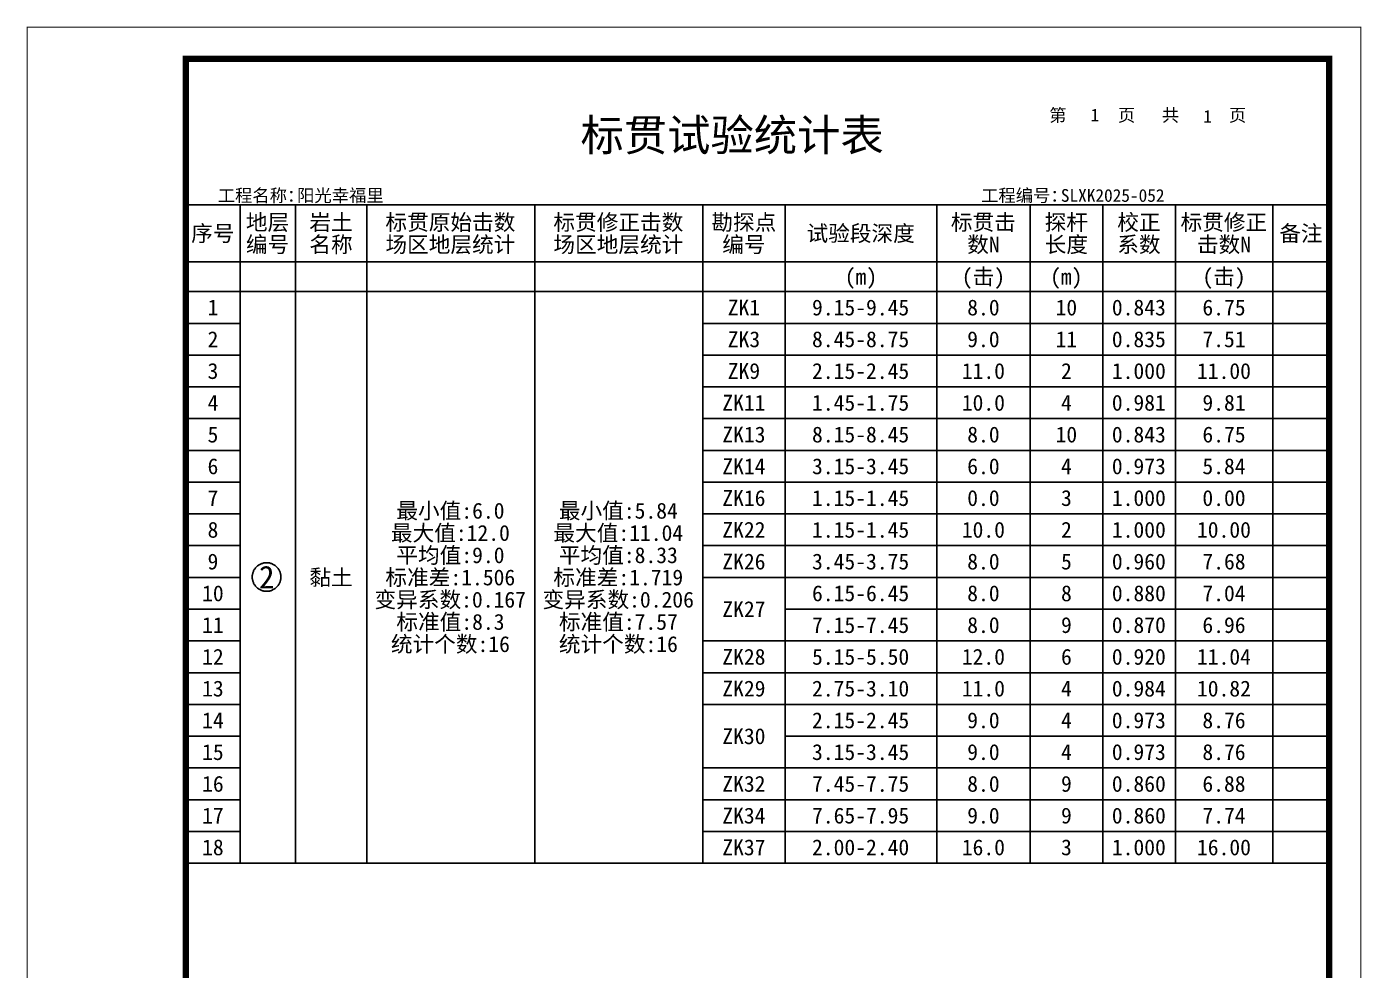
# Model space of a CAD drawing. Header units: millimetres. Extents: x 735 to 945, y 1064 to 1361.
# Drawn here: x 734.5 to 944.7, y 1212.6 to 1361.2 of the extents above; entities that cross this region are included whole.
import ezdxf
from ezdxf.enums import TextEntityAlignment as Align

# ---------------------------------------------------------------- set-up
doc = ezdxf.new("R2010")
doc.units = ezdxf.units.MM
doc.layers.add('ZZT_TC', color=7, linetype='Continuous')
doc.layers.add('不打印', color=7, linetype='Continuous', plot=False)
doc.styles.add('成果图图块', font='simfang.ttf', dxfattribs={"height": 2.5})
doc.styles.add('成果图模板', font='simfang.ttf')
doc.styles.add('成果表转DWG表体', font='simfang.ttf', dxfattribs={"height": 2.5})

# ---------------------------------------------------------------- blocks, each defined once
blk = doc.blocks.new('DCBH-2--')
at = {"layer": 'ZZT_TC', "color": 7}
blk.add_polyline3d([(-0.19, 2.31, 0), (-0.3, 2.31, 0), (-0.41, 2.3, 0), (-0.52, 2.29, 0), (-0.63, 2.27, 0), (-0.73, 2.24, 0), (-0.84, 2.21, 0), (-0.95, 2.18, 0), (-1.05, 2.14, 0), (-1.15, 2.09, 0), (-1.25, 2.04, 0), (-1.35, 1.99, 0), (-1.44, 1.93, 0), (-1.53, 1.87, 0), (-1.62, 1.8, 0), (-1.7, 1.73, 0), (-1.78, 1.65, 0), (-1.86, 1.57, 0), (-1.93, 1.49, 0), (-2, 1.4, 0), (-2.06, 1.31, 0), (-2.12, 1.22, 0), (-2.17, 1.12, 0), (-2.22, 1.02, 0), (-2.27, 0.92, 0), (-2.31, 0.82, 0), (-2.34, 0.71, 0), (-2.37, 0.61, 0), (-2.4, 0.5, 0), (-2.41, 0.39, 0), (-2.43, 0.28, 0), (-2.44, 0.17, 0), (-2.44, 0.06, 0), (-2.44, -0.05, 0), (-2.43, -0.16, 0), (-2.41, -0.27, 0), (-2.4, -0.38, 0), (-2.37, -0.49, 0), (-2.34, -0.6, 0), (-2.31, -0.7, 0), (-2.27, -0.8, 0), (-2.22, -0.9, 0), (-2.17, -1, 0), (-2.12, -1.1, 0), (-2.06, -1.19, 0), (-2, -1.28, 0), (-1.93, -1.37, 0), (-1.86, -1.45, 0), (-1.78, -1.53, 0), (-1.7, -1.61, 0), (-1.62, -1.68, 0), (-1.53, -1.75, 0), (-1.44, -1.81, 0), (-1.35, -1.87, 0), (-1.25, -1.93, 0), (-1.15, -1.98, 0), (-1.05, -2.02, 0), (-0.95, -2.06, 0), (-0.84, -2.1, 0), (-0.73, -2.13, 0), (-0.63, -2.15, 0), (-0.52, -2.17, 0), (-0.41, -2.18, 0), (-0.3, -2.19, 0), (-0.19, -2.19, 0), (-0.08, -2.19, 0), (0.03, -2.18, 0), (0.14, -2.17, 0), (0.25, -2.15, 0), (0.36, -2.13, 0), (0.47, -2.1, 0), (0.57, -2.06, 0), (0.67, -2.02, 0), (0.77, -1.98, 0), (0.87, -1.93, 0), (0.97, -1.87, 0), (1.06, -1.81, 0), (1.15, -1.75, 0), (1.24, -1.68, 0), (1.32, -1.61, 0), (1.4, -1.53, 0), (1.48, -1.45, 0), (1.55, -1.37, 0), (1.62, -1.28, 0), (1.68, -1.19, 0), (1.74, -1.1, 0), (1.8, -1, 0), (1.85, -0.9, 0), (1.89, -0.8, 0), (1.93, -0.7, 0), (1.97, -0.6, 0), (2, -0.49, 0), (2.02, -0.38, 0), (2.04, -0.27, 0), (2.05, -0.16, 0), (2.06, -0.05, 0), (2.06, 0.06, 0), (2.06, 0.17, 0), (2.05, 0.28, 0), (2.04, 0.39, 0), (2.02, 0.5, 0), (2, 0.61, 0), (1.97, 0.71, 0), (1.93, 0.82, 0), (1.89, 0.92, 0), (1.85, 1.02, 0), (1.8, 1.12, 0), (1.74, 1.22, 0), (1.68, 1.31, 0), (1.62, 1.4, 0), (1.55, 1.49, 0), (1.48, 1.57, 0), (1.4, 1.65, 0), (1.32, 1.73, 0), (1.24, 1.8, 0), (1.15, 1.87, 0), (1.06, 1.93, 0), (0.97, 1.99, 0), (0.87, 2.04, 0), (0.77, 2.09, 0), (0.67, 2.14, 0), (0.57, 2.18, 0), (0.47, 2.21, 0), (0.36, 2.24, 0), (0.25, 2.27, 0), (0.14, 2.29, 0), (0.03, 2.3, 0), (-0.08, 2.31, 0), (-0.19, 2.31, 0)], dxfattribs=at)
at = {"style": '成果图图块'}
blk.add_text('2', height=3.57, dxfattribs=at).set_placement((-0.16, -1.74), align=Align.CENTER)
blk = doc.blocks.new('标贯试验统计表图框模板（昇龙3）.dwg', base_point=(25, 269))
at = {"const_width": 1}
blk.add_lwpolyline([(25, 5), (205, 5), (205, 292), (25, 292), (25, 5), (205, 5)], dxfattribs=at)
at = {"layer": '不打印', "const_width": 0.15}
blk.add_lwpolyline([(0, 0), (210, 0), (210, 297), (0, 297), (0, 0)], dxfattribs=at)
at = {"style": '成果图模板'}
for s, p in [('第', (160.92, 282.14)), ('页', (171.75, 282.14)), ('共', (178.67, 282.14)), ('页', (189.23, 282.14)), ('工程名称：', (30, 269.5)), ('阳光幸福里', (42.5, 269.5)), ('工程编号：', (150.2, 269.5)), ('SLXK2025-052', (162.76, 269.5))]:
    blk.add_text(s, height=2, dxfattribs=at).set_placement(p)
for s, height, p in [('1', 2, (168.14, 282.17)), ('1', 2, (185.88, 281.96)), ('标贯试验统计表', 5, (111, 277.5))]:
    blk.add_text(s, height=height, dxfattribs=at).set_placement(p, align=Align.CENTER)

msp = doc.modelspace()

# ---------------------------------------------------------------- linework, layer by layer
at = {"color": 0}
for p, q in [((768.11, 1319.5), (776.81, 1319.5)), ((768.11, 1229.5), (768.11, 1319.5)), ((776.81, 1229.5), (776.81, 1319.5)), ((768.11, 1229.5), (776.81, 1229.5))]:
    msp.add_line(p, q, dxfattribs=at)
for points in [[(759.58, 1333.14), (768.11, 1333.14)], [(759.58, 1324.2), (759.58, 1333.14)], [(768.11, 1324.2), (768.11, 1333.14)], [(768.11, 1333.14), (776.81, 1333.14)], [(768.11, 1324.2), (768.11, 1333.14)], [(776.81, 1324.2), (776.81, 1333.14)], [(776.81, 1333.14), (788.08, 1333.14)], [(776.81, 1324.2), (776.81, 1333.14)], [(788.08, 1324.2), (788.08, 1333.14)], [(788.08, 1333.14), (814.53, 1333.14)], [(788.08, 1324.2), (788.08, 1333.14)], [(814.53, 1324.2), (814.53, 1333.14)], [(814.53, 1333.14), (840.98, 1333.14)], [(814.53, 1324.2), (814.53, 1333.14)], [(840.98, 1324.2), (840.98, 1333.14)], [(840.98, 1333.14), (853.95, 1333.14)], [(840.98, 1324.2), (840.98, 1333.14)], [(853.95, 1324.2), (853.95, 1333.14)], [(853.95, 1333.14), (877.84, 1333.14)], [(853.95, 1324.2), (853.95, 1333.14)], [(877.84, 1324.2), (877.84, 1333.14)], [(877.84, 1333.14), (892.52, 1333.14)], [(877.84, 1324.2), (877.84, 1333.14)], [(892.52, 1324.2), (892.52, 1333.14)], [(892.52, 1333.14), (903.95, 1333.14)], [(892.52, 1324.2), (892.52, 1333.14)], [(903.95, 1324.2), (903.95, 1333.14)], [(903.95, 1333.14), (915.38, 1333.14)], [(903.95, 1324.2), (903.95, 1333.14)], [(915.38, 1324.2), (915.38, 1333.14)], [(915.38, 1333.14), (930.74, 1333.14)], [(915.38, 1324.2), (915.38, 1333.14)], [(930.74, 1324.2), (930.74, 1333.14)], [(930.74, 1333.14), (939.62, 1333.14)], [(930.74, 1324.2), (930.74, 1333.14)], [(939.62, 1324.2), (939.62, 1333.14)], [(759.58, 1324.2), (768.11, 1324.2)], [(759.58, 1324.2), (768.11, 1324.2)], [(759.58, 1319.5), (759.58, 1324.2)], [(768.11, 1324.2), (776.81, 1324.2)], [(768.11, 1319.5), (768.11, 1324.2)], [(768.11, 1324.2), (776.81, 1324.2)], [(768.11, 1319.5), (768.11, 1324.2)], [(776.81, 1324.2), (788.08, 1324.2)], [(776.81, 1319.5), (776.81, 1324.2)], [(776.81, 1324.2), (788.08, 1324.2)], [(776.81, 1319.5), (776.81, 1324.2)], [(788.08, 1324.2), (814.53, 1324.2)], [(788.08, 1319.5), (788.08, 1324.2)], [(788.08, 1324.2), (814.53, 1324.2)], [(788.08, 1319.5), (788.08, 1324.2)], [(814.53, 1324.2), (840.98, 1324.2)], [(814.53, 1319.5), (814.53, 1324.2)], [(814.53, 1324.2), (840.98, 1324.2)], [(814.53, 1319.5), (814.53, 1324.2)], [(840.98, 1324.2), (853.95, 1324.2)], [(840.98, 1319.5), (840.98, 1324.2)], [(840.98, 1324.2), (853.95, 1324.2)], [(840.98, 1319.5), (840.98, 1324.2)], [(853.95, 1324.2), (877.84, 1324.2)], [(853.95, 1319.5), (853.95, 1324.2)], [(853.95, 1324.2), (877.84, 1324.2)], [(853.95, 1319.5), (853.95, 1324.2)], [(877.84, 1324.2), (892.52, 1324.2)], [(877.84, 1319.5), (877.84, 1324.2)], [(877.84, 1324.2), (892.52, 1324.2)], [(877.84, 1319.5), (877.84, 1324.2)], [(892.52, 1324.2), (903.95, 1324.2)], [(892.52, 1319.5), (892.52, 1324.2)], [(892.52, 1324.2), (903.95, 1324.2)], [(892.52, 1319.5), (892.52, 1324.2)], [(903.95, 1324.2), (915.38, 1324.2)], [(903.95, 1319.5), (903.95, 1324.2)], [(903.95, 1324.2), (915.38, 1324.2)], [(903.95, 1319.5), (903.95, 1324.2)], [(915.38, 1324.2), (930.74, 1324.2)], [(915.38, 1319.5), (915.38, 1324.2)], [(915.38, 1324.2), (930.74, 1324.2)], [(915.38, 1319.5), (915.38, 1324.2)], [(930.74, 1324.2), (939.62, 1324.2)], [(930.74, 1319.5), (930.74, 1324.2)], [(930.74, 1324.2), (939.62, 1324.2)], [(930.74, 1319.5), (930.74, 1324.2)], [(939.62, 1319.5), (939.62, 1324.2)], [(759.58, 1319.5), (768.11, 1319.5)], [(759.58, 1319.5), (768.11, 1319.5)], [(759.58, 1314.5), (759.58, 1319.5)], [(768.11, 1319.5), (776.81, 1319.5)], [(768.11, 1314.5), (768.11, 1319.5)], [(776.81, 1319.5), (788.08, 1319.5)], [(776.81, 1319.5), (788.08, 1319.5)], [(776.81, 1229.5), (776.81, 1319.5)], [(788.08, 1319.5), (814.53, 1319.5)], [(788.08, 1229.5), (788.08, 1319.5)], [(788.08, 1319.5), (814.53, 1319.5)], [(788.08, 1229.5), (788.08, 1319.5)], [(814.53, 1319.5), (840.98, 1319.5)], [(814.53, 1229.5), (814.53, 1319.5)], [(814.53, 1319.5), (840.98, 1319.5)], [(814.53, 1229.5), (814.53, 1319.5)], [(840.98, 1319.5), (853.95, 1319.5)], [(840.98, 1229.5), (840.98, 1319.5)], [(840.98, 1319.5), (853.95, 1319.5)], [(840.98, 1314.5), (840.98, 1319.5)], [(853.95, 1319.5), (877.84, 1319.5)], [(853.95, 1314.5), (853.95, 1319.5)], [(853.95, 1319.5), (877.84, 1319.5)], [(853.95, 1314.5), (853.95, 1319.5)], [(877.84, 1319.5), (892.52, 1319.5)], [(877.84, 1314.5), (877.84, 1319.5)], [(877.84, 1319.5), (892.52, 1319.5)], [(877.84, 1314.5), (877.84, 1319.5)], [(892.52, 1319.5), (903.95, 1319.5)], [(892.52, 1314.5), (892.52, 1319.5)], [(892.52, 1319.5), (903.95, 1319.5)], [(892.52, 1314.5), (892.52, 1319.5)], [(903.95, 1319.5), (915.38, 1319.5)], [(903.95, 1314.5), (903.95, 1319.5)], [(903.95, 1319.5), (915.38, 1319.5)], [(903.95, 1314.5), (903.95, 1319.5)], [(915.38, 1319.5), (930.74, 1319.5)], [(915.38, 1314.5), (915.38, 1319.5)], [(915.38, 1319.5), (930.74, 1319.5)], [(915.38, 1314.5), (915.38, 1319.5)], [(930.74, 1319.5), (939.62, 1319.5)], [(930.74, 1314.5), (930.74, 1319.5)], [(930.74, 1319.5), (939.62, 1319.5)], [(930.74, 1314.5), (930.74, 1319.5)], [(939.62, 1314.5), (939.62, 1319.5)], [(759.58, 1314.5), (768.11, 1314.5)], [(759.58, 1314.5), (768.11, 1314.5)], [(759.58, 1309.5), (759.58, 1314.5)], [(768.11, 1309.5), (768.11, 1314.5)], [(840.98, 1314.5), (853.95, 1314.5)], [(840.98, 1314.5), (853.95, 1314.5)], [(840.98, 1309.5), (840.98, 1314.5)], [(853.95, 1314.5), (877.84, 1314.5)], [(853.95, 1309.5), (853.95, 1314.5)], [(853.95, 1314.5), (877.84, 1314.5)], [(853.95, 1309.5), (853.95, 1314.5)], [(877.84, 1314.5), (892.52, 1314.5)], [(877.84, 1309.5), (877.84, 1314.5)], [(877.84, 1314.5), (892.52, 1314.5)], [(877.84, 1309.5), (877.84, 1314.5)], [(892.52, 1314.5), (903.95, 1314.5)], [(892.52, 1309.5), (892.52, 1314.5)], [(892.52, 1314.5), (903.95, 1314.5)], [(892.52, 1309.5), (892.52, 1314.5)], [(903.95, 1314.5), (915.38, 1314.5)], [(903.95, 1309.5), (903.95, 1314.5)], [(903.95, 1314.5), (915.38, 1314.5)], [(903.95, 1309.5), (903.95, 1314.5)], [(915.38, 1314.5), (930.74, 1314.5)], [(915.38, 1309.5), (915.38, 1314.5)], [(915.38, 1314.5), (930.74, 1314.5)], [(915.38, 1309.5), (915.38, 1314.5)], [(930.74, 1314.5), (939.62, 1314.5)], [(930.74, 1309.5), (930.74, 1314.5)], [(930.74, 1314.5), (939.62, 1314.5)], [(930.74, 1309.5), (930.74, 1314.5)], [(939.62, 1309.5), (939.62, 1314.5)], [(759.58, 1309.5), (768.11, 1309.5)], [(759.58, 1309.5), (768.11, 1309.5)], [(759.58, 1304.5), (759.58, 1309.5)], [(768.11, 1304.5), (768.11, 1309.5)], [(840.98, 1309.5), (853.95, 1309.5)], [(840.98, 1309.5), (853.95, 1309.5)], [(840.98, 1304.5), (840.98, 1309.5)], [(853.95, 1309.5), (877.84, 1309.5)], [(853.95, 1304.5), (853.95, 1309.5)], [(853.95, 1309.5), (877.84, 1309.5)], [(853.95, 1304.5), (853.95, 1309.5)], [(877.84, 1309.5), (892.52, 1309.5)], [(877.84, 1304.5), (877.84, 1309.5)], [(877.84, 1309.5), (892.52, 1309.5)], [(877.84, 1304.5), (877.84, 1309.5)], [(892.52, 1309.5), (903.95, 1309.5)], [(892.52, 1304.5), (892.52, 1309.5)], [(892.52, 1309.5), (903.95, 1309.5)], [(892.52, 1304.5), (892.52, 1309.5)], [(903.95, 1309.5), (915.38, 1309.5)], [(903.95, 1304.5), (903.95, 1309.5)], [(903.95, 1309.5), (915.38, 1309.5)], [(903.95, 1304.5), (903.95, 1309.5)], [(915.38, 1309.5), (930.74, 1309.5)], [(915.38, 1304.5), (915.38, 1309.5)], [(915.38, 1309.5), (930.74, 1309.5)], [(915.38, 1304.5), (915.38, 1309.5)], [(930.74, 1309.5), (939.62, 1309.5)], [(930.74, 1304.5), (930.74, 1309.5)], [(930.74, 1309.5), (939.62, 1309.5)], [(930.74, 1304.5), (930.74, 1309.5)], [(939.62, 1304.5), (939.62, 1309.5)], [(759.58, 1304.5), (768.11, 1304.5)], [(759.58, 1304.5), (768.11, 1304.5)], [(759.58, 1299.5), (759.58, 1304.5)], [(768.11, 1299.5), (768.11, 1304.5)], [(840.98, 1304.5), (853.95, 1304.5)], [(840.98, 1304.5), (853.95, 1304.5)], [(840.98, 1299.5), (840.98, 1304.5)], [(853.95, 1304.5), (877.84, 1304.5)], [(853.95, 1299.5), (853.95, 1304.5)], [(853.95, 1304.5), (877.84, 1304.5)], [(853.95, 1299.5), (853.95, 1304.5)], [(877.84, 1304.5), (892.52, 1304.5)], [(877.84, 1299.5), (877.84, 1304.5)], [(877.84, 1304.5), (892.52, 1304.5)], [(877.84, 1299.5), (877.84, 1304.5)], [(892.52, 1304.5), (903.95, 1304.5)], [(892.52, 1299.5), (892.52, 1304.5)], [(892.52, 1304.5), (903.95, 1304.5)], [(892.52, 1299.5), (892.52, 1304.5)], [(903.95, 1304.5), (915.38, 1304.5)], [(903.95, 1299.5), (903.95, 1304.5)], [(903.95, 1304.5), (915.38, 1304.5)], [(903.95, 1299.5), (903.95, 1304.5)], [(915.38, 1304.5), (930.74, 1304.5)], [(915.38, 1299.5), (915.38, 1304.5)], [(915.38, 1304.5), (930.74, 1304.5)], [(915.38, 1299.5), (915.38, 1304.5)], [(930.74, 1304.5), (939.62, 1304.5)], [(930.74, 1299.5), (930.74, 1304.5)], [(930.74, 1304.5), (939.62, 1304.5)], [(930.74, 1299.5), (930.74, 1304.5)], [(939.62, 1299.5), (939.62, 1304.5)], [(759.58, 1299.5), (768.11, 1299.5)], [(759.58, 1299.5), (768.11, 1299.5)], [(759.58, 1294.5), (759.58, 1299.5)], [(768.11, 1294.5), (768.11, 1299.5)], [(840.98, 1299.5), (853.95, 1299.5)], [(840.98, 1299.5), (853.95, 1299.5)], [(840.98, 1294.5), (840.98, 1299.5)], [(853.95, 1299.5), (877.84, 1299.5)], [(853.95, 1294.5), (853.95, 1299.5)], [(853.95, 1299.5), (877.84, 1299.5)], [(853.95, 1294.5), (853.95, 1299.5)], [(877.84, 1299.5), (892.52, 1299.5)], [(877.84, 1294.5), (877.84, 1299.5)], [(877.84, 1299.5), (892.52, 1299.5)], [(877.84, 1294.5), (877.84, 1299.5)], [(892.52, 1299.5), (903.95, 1299.5)], [(892.52, 1294.5), (892.52, 1299.5)], [(892.52, 1299.5), (903.95, 1299.5)], [(892.52, 1294.5), (892.52, 1299.5)], [(903.95, 1299.5), (915.38, 1299.5)], [(903.95, 1294.5), (903.95, 1299.5)], [(903.95, 1299.5), (915.38, 1299.5)], [(903.95, 1294.5), (903.95, 1299.5)], [(915.38, 1299.5), (930.74, 1299.5)], [(915.38, 1294.5), (915.38, 1299.5)], [(915.38, 1299.5), (930.74, 1299.5)], [(915.38, 1294.5), (915.38, 1299.5)], [(930.74, 1299.5), (939.62, 1299.5)], [(930.74, 1294.5), (930.74, 1299.5)], [(930.74, 1299.5), (939.62, 1299.5)], [(930.74, 1294.5), (930.74, 1299.5)], [(939.62, 1294.5), (939.62, 1299.5)], [(759.58, 1294.5), (768.11, 1294.5)], [(759.58, 1294.5), (768.11, 1294.5)], [(759.58, 1289.5), (759.58, 1294.5)], [(768.11, 1289.5), (768.11, 1294.5)], [(840.98, 1294.5), (853.95, 1294.5)], [(840.98, 1294.5), (853.95, 1294.5)], [(840.98, 1289.5), (840.98, 1294.5)], [(853.95, 1294.5), (877.84, 1294.5)], [(853.95, 1289.5), (853.95, 1294.5)], [(853.95, 1294.5), (877.84, 1294.5)], [(853.95, 1289.5), (853.95, 1294.5)], [(877.84, 1294.5), (892.52, 1294.5)], [(877.84, 1289.5), (877.84, 1294.5)], [(877.84, 1294.5), (892.52, 1294.5)], [(877.84, 1289.5), (877.84, 1294.5)], [(892.52, 1294.5), (903.95, 1294.5)], [(892.52, 1289.5), (892.52, 1294.5)], [(892.52, 1294.5), (903.95, 1294.5)], [(892.52, 1289.5), (892.52, 1294.5)], [(903.95, 1294.5), (915.38, 1294.5)], [(903.95, 1289.5), (903.95, 1294.5)], [(903.95, 1294.5), (915.38, 1294.5)], [(903.95, 1289.5), (903.95, 1294.5)], [(915.38, 1294.5), (930.74, 1294.5)], [(915.38, 1289.5), (915.38, 1294.5)], [(915.38, 1294.5), (930.74, 1294.5)], [(915.38, 1289.5), (915.38, 1294.5)], [(930.74, 1294.5), (939.62, 1294.5)], [(930.74, 1289.5), (930.74, 1294.5)], [(930.74, 1294.5), (939.62, 1294.5)], [(930.74, 1289.5), (930.74, 1294.5)], [(939.62, 1289.5), (939.62, 1294.5)], [(759.58, 1289.5), (768.11, 1289.5)], [(759.58, 1289.5), (768.11, 1289.5)], [(759.58, 1284.5), (759.58, 1289.5)], [(768.11, 1284.5), (768.11, 1289.5)], [(840.98, 1289.5), (853.95, 1289.5)], [(840.98, 1289.5), (853.95, 1289.5)], [(840.98, 1284.5), (840.98, 1289.5)], [(853.95, 1289.5), (877.84, 1289.5)], [(853.95, 1284.5), (853.95, 1289.5)], [(853.95, 1289.5), (877.84, 1289.5)], [(853.95, 1284.5), (853.95, 1289.5)], [(877.84, 1289.5), (892.52, 1289.5)], [(877.84, 1284.5), (877.84, 1289.5)], [(877.84, 1289.5), (892.52, 1289.5)], [(877.84, 1284.5), (877.84, 1289.5)], [(892.52, 1289.5), (903.95, 1289.5)], [(892.52, 1284.5), (892.52, 1289.5)], [(892.52, 1289.5), (903.95, 1289.5)], [(892.52, 1284.5), (892.52, 1289.5)], [(903.95, 1289.5), (915.38, 1289.5)], [(903.95, 1284.5), (903.95, 1289.5)], [(903.95, 1289.5), (915.38, 1289.5)], [(903.95, 1284.5), (903.95, 1289.5)], [(915.38, 1289.5), (930.74, 1289.5)], [(915.38, 1284.5), (915.38, 1289.5)], [(915.38, 1289.5), (930.74, 1289.5)], [(915.38, 1284.5), (915.38, 1289.5)], [(930.74, 1289.5), (939.62, 1289.5)], [(930.74, 1284.5), (930.74, 1289.5)], [(930.74, 1289.5), (939.62, 1289.5)], [(930.74, 1284.5), (930.74, 1289.5)], [(939.62, 1284.5), (939.62, 1289.5)], [(759.58, 1284.5), (768.11, 1284.5)], [(759.58, 1284.5), (768.11, 1284.5)], [(759.58, 1279.5), (759.58, 1284.5)], [(768.11, 1279.5), (768.11, 1284.5)], [(840.98, 1284.5), (853.95, 1284.5)], [(840.98, 1284.5), (853.95, 1284.5)], [(840.98, 1279.5), (840.98, 1284.5)], [(853.95, 1284.5), (877.84, 1284.5)], [(853.95, 1279.5), (853.95, 1284.5)], [(853.95, 1284.5), (877.84, 1284.5)], [(853.95, 1279.5), (853.95, 1284.5)], [(877.84, 1284.5), (892.52, 1284.5)], [(877.84, 1279.5), (877.84, 1284.5)], [(877.84, 1284.5), (892.52, 1284.5)], [(877.84, 1279.5), (877.84, 1284.5)], [(892.52, 1284.5), (903.95, 1284.5)], [(892.52, 1279.5), (892.52, 1284.5)], [(892.52, 1284.5), (903.95, 1284.5)], [(892.52, 1279.5), (892.52, 1284.5)], [(903.95, 1284.5), (915.38, 1284.5)], [(903.95, 1279.5), (903.95, 1284.5)], [(903.95, 1284.5), (915.38, 1284.5)], [(903.95, 1279.5), (903.95, 1284.5)], [(915.38, 1284.5), (930.74, 1284.5)], [(915.38, 1279.5), (915.38, 1284.5)], [(915.38, 1284.5), (930.74, 1284.5)], [(915.38, 1279.5), (915.38, 1284.5)], [(930.74, 1284.5), (939.62, 1284.5)], [(930.74, 1279.5), (930.74, 1284.5)], [(930.74, 1284.5), (939.62, 1284.5)], [(930.74, 1279.5), (930.74, 1284.5)], [(939.62, 1279.5), (939.62, 1284.5)], [(759.58, 1279.5), (768.11, 1279.5)], [(759.58, 1279.5), (768.11, 1279.5)], [(759.58, 1274.5), (759.58, 1279.5)], [(768.11, 1274.5), (768.11, 1279.5)], [(840.98, 1279.5), (853.95, 1279.5)], [(840.98, 1279.5), (853.95, 1279.5)], [(840.98, 1274.5), (840.98, 1279.5)], [(853.95, 1279.5), (877.84, 1279.5)], [(853.95, 1274.5), (853.95, 1279.5)], [(853.95, 1279.5), (877.84, 1279.5)], [(853.95, 1274.5), (853.95, 1279.5)], [(877.84, 1279.5), (892.52, 1279.5)], [(877.84, 1274.5), (877.84, 1279.5)], [(877.84, 1279.5), (892.52, 1279.5)], [(877.84, 1274.5), (877.84, 1279.5)], [(892.52, 1279.5), (903.95, 1279.5)], [(892.52, 1274.5), (892.52, 1279.5)], [(892.52, 1279.5), (903.95, 1279.5)], [(892.52, 1274.5), (892.52, 1279.5)], [(903.95, 1279.5), (915.38, 1279.5)], [(903.95, 1274.5), (903.95, 1279.5)], [(903.95, 1279.5), (915.38, 1279.5)], [(903.95, 1274.5), (903.95, 1279.5)], [(915.38, 1279.5), (930.74, 1279.5)], [(915.38, 1274.5), (915.38, 1279.5)], [(915.38, 1279.5), (930.74, 1279.5)], [(915.38, 1274.5), (915.38, 1279.5)], [(930.74, 1279.5), (939.62, 1279.5)], [(930.74, 1274.5), (930.74, 1279.5)], [(930.74, 1279.5), (939.62, 1279.5)], [(930.74, 1274.5), (930.74, 1279.5)], [(939.62, 1274.5), (939.62, 1279.5)], [(759.58, 1274.5), (768.11, 1274.5)], [(759.58, 1274.5), (768.11, 1274.5)], [(759.58, 1269.5), (759.58, 1274.5)], [(768.11, 1269.5), (768.11, 1274.5)], [(840.98, 1274.5), (853.95, 1274.5)], [(840.98, 1274.5), (853.95, 1274.5)], [(840.98, 1264.5), (840.98, 1274.5)], [(853.95, 1274.5), (877.84, 1274.5)], [(853.95, 1264.5), (853.95, 1274.5)], [(853.95, 1274.5), (877.84, 1274.5)], [(853.95, 1269.5), (853.95, 1274.5)], [(877.84, 1274.5), (892.52, 1274.5)], [(877.84, 1269.5), (877.84, 1274.5)], [(877.84, 1274.5), (892.52, 1274.5)], [(877.84, 1269.5), (877.84, 1274.5)], [(892.52, 1274.5), (903.95, 1274.5)], [(892.52, 1269.5), (892.52, 1274.5)], [(892.52, 1274.5), (903.95, 1274.5)], [(892.52, 1269.5), (892.52, 1274.5)], [(903.95, 1274.5), (915.38, 1274.5)], [(903.95, 1269.5), (903.95, 1274.5)], [(903.95, 1274.5), (915.38, 1274.5)], [(903.95, 1269.5), (903.95, 1274.5)], [(915.38, 1274.5), (930.74, 1274.5)], [(915.38, 1269.5), (915.38, 1274.5)], [(915.38, 1274.5), (930.74, 1274.5)], [(915.38, 1269.5), (915.38, 1274.5)], [(930.74, 1274.5), (939.62, 1274.5)], [(930.74, 1269.5), (930.74, 1274.5)], [(930.74, 1274.5), (939.62, 1274.5)], [(930.74, 1269.5), (930.74, 1274.5)], [(939.62, 1269.5), (939.62, 1274.5)], [(759.58, 1269.5), (768.11, 1269.5)], [(759.58, 1269.5), (768.11, 1269.5)], [(759.58, 1264.5), (759.58, 1269.5)], [(768.11, 1264.5), (768.11, 1269.5)], [(853.95, 1269.5), (877.84, 1269.5)], [(853.95, 1269.5), (877.84, 1269.5)], [(853.95, 1264.5), (853.95, 1269.5)], [(877.84, 1269.5), (892.52, 1269.5)], [(877.84, 1264.5), (877.84, 1269.5)], [(877.84, 1269.5), (892.52, 1269.5)], [(877.84, 1264.5), (877.84, 1269.5)], [(892.52, 1269.5), (903.95, 1269.5)], [(892.52, 1264.5), (892.52, 1269.5)], [(892.52, 1269.5), (903.95, 1269.5)], [(892.52, 1264.5), (892.52, 1269.5)], [(903.95, 1269.5), (915.38, 1269.5)], [(903.95, 1264.5), (903.95, 1269.5)], [(903.95, 1269.5), (915.38, 1269.5)], [(903.95, 1264.5), (903.95, 1269.5)], [(915.38, 1269.5), (930.74, 1269.5)], [(915.38, 1264.5), (915.38, 1269.5)], [(915.38, 1269.5), (930.74, 1269.5)], [(915.38, 1264.5), (915.38, 1269.5)], [(930.74, 1269.5), (939.62, 1269.5)], [(930.74, 1264.5), (930.74, 1269.5)], [(930.74, 1269.5), (939.62, 1269.5)], [(930.74, 1264.5), (930.74, 1269.5)], [(939.62, 1264.5), (939.62, 1269.5)], [(759.58, 1264.5), (768.11, 1264.5)], [(759.58, 1264.5), (768.11, 1264.5)], [(759.58, 1259.5), (759.58, 1264.5)], [(768.11, 1259.5), (768.11, 1264.5)], [(840.98, 1264.5), (853.95, 1264.5)], [(840.98, 1264.5), (853.95, 1264.5)], [(840.98, 1259.5), (840.98, 1264.5)], [(853.95, 1264.5), (877.84, 1264.5)], [(853.95, 1259.5), (853.95, 1264.5)], [(853.95, 1264.5), (877.84, 1264.5)], [(853.95, 1259.5), (853.95, 1264.5)], [(877.84, 1264.5), (892.52, 1264.5)], [(877.84, 1259.5), (877.84, 1264.5)], [(877.84, 1264.5), (892.52, 1264.5)], [(877.84, 1259.5), (877.84, 1264.5)], [(892.52, 1264.5), (903.95, 1264.5)], [(892.52, 1259.5), (892.52, 1264.5)], [(892.52, 1264.5), (903.95, 1264.5)], [(892.52, 1259.5), (892.52, 1264.5)], [(903.95, 1264.5), (915.38, 1264.5)], [(903.95, 1259.5), (903.95, 1264.5)], [(903.95, 1264.5), (915.38, 1264.5)], [(903.95, 1259.5), (903.95, 1264.5)], [(915.38, 1264.5), (930.74, 1264.5)], [(915.38, 1259.5), (915.38, 1264.5)], [(915.38, 1264.5), (930.74, 1264.5)], [(915.38, 1259.5), (915.38, 1264.5)], [(930.74, 1264.5), (939.62, 1264.5)], [(930.74, 1259.5), (930.74, 1264.5)], [(930.74, 1264.5), (939.62, 1264.5)], [(930.74, 1259.5), (930.74, 1264.5)], [(939.62, 1259.5), (939.62, 1264.5)], [(759.58, 1259.5), (768.11, 1259.5)], [(759.58, 1259.5), (768.11, 1259.5)], [(759.58, 1254.5), (759.58, 1259.5)], [(768.11, 1254.5), (768.11, 1259.5)], [(840.98, 1259.5), (853.95, 1259.5)], [(840.98, 1259.5), (853.95, 1259.5)], [(840.98, 1254.5), (840.98, 1259.5)], [(853.95, 1259.5), (877.84, 1259.5)], [(853.95, 1254.5), (853.95, 1259.5)], [(853.95, 1259.5), (877.84, 1259.5)], [(853.95, 1254.5), (853.95, 1259.5)], [(877.84, 1259.5), (892.52, 1259.5)], [(877.84, 1254.5), (877.84, 1259.5)], [(877.84, 1259.5), (892.52, 1259.5)], [(877.84, 1254.5), (877.84, 1259.5)], [(892.52, 1259.5), (903.95, 1259.5)], [(892.52, 1254.5), (892.52, 1259.5)], [(892.52, 1259.5), (903.95, 1259.5)], [(892.52, 1254.5), (892.52, 1259.5)], [(903.95, 1259.5), (915.38, 1259.5)], [(903.95, 1254.5), (903.95, 1259.5)], [(903.95, 1259.5), (915.38, 1259.5)], [(903.95, 1254.5), (903.95, 1259.5)], [(915.38, 1259.5), (930.74, 1259.5)], [(915.38, 1254.5), (915.38, 1259.5)], [(915.38, 1259.5), (930.74, 1259.5)], [(915.38, 1254.5), (915.38, 1259.5)], [(930.74, 1259.5), (939.62, 1259.5)], [(930.74, 1254.5), (930.74, 1259.5)], [(930.74, 1259.5), (939.62, 1259.5)], [(930.74, 1254.5), (930.74, 1259.5)], [(939.62, 1254.5), (939.62, 1259.5)], [(759.58, 1254.5), (768.11, 1254.5)], [(759.58, 1254.5), (768.11, 1254.5)], [(759.58, 1249.5), (759.58, 1254.5)], [(768.11, 1249.5), (768.11, 1254.5)], [(840.98, 1254.5), (853.95, 1254.5)], [(840.98, 1254.5), (853.95, 1254.5)], [(840.98, 1244.5), (840.98, 1254.5)], [(853.95, 1254.5), (877.84, 1254.5)], [(853.95, 1244.5), (853.95, 1254.5)], [(853.95, 1254.5), (877.84, 1254.5)], [(853.95, 1249.5), (853.95, 1254.5)], [(877.84, 1254.5), (892.52, 1254.5)], [(877.84, 1249.5), (877.84, 1254.5)], [(877.84, 1254.5), (892.52, 1254.5)], [(877.84, 1249.5), (877.84, 1254.5)], [(892.52, 1254.5), (903.95, 1254.5)], [(892.52, 1249.5), (892.52, 1254.5)], [(892.52, 1254.5), (903.95, 1254.5)], [(892.52, 1249.5), (892.52, 1254.5)], [(903.95, 1254.5), (915.38, 1254.5)], [(903.95, 1249.5), (903.95, 1254.5)], [(903.95, 1254.5), (915.38, 1254.5)], [(903.95, 1249.5), (903.95, 1254.5)], [(915.38, 1254.5), (930.74, 1254.5)], [(915.38, 1249.5), (915.38, 1254.5)], [(915.38, 1254.5), (930.74, 1254.5)], [(915.38, 1249.5), (915.38, 1254.5)], [(930.74, 1254.5), (939.62, 1254.5)], [(930.74, 1249.5), (930.74, 1254.5)], [(930.74, 1254.5), (939.62, 1254.5)], [(930.74, 1249.5), (930.74, 1254.5)], [(939.62, 1249.5), (939.62, 1254.5)], [(759.58, 1249.5), (768.11, 1249.5)], [(759.58, 1249.5), (768.11, 1249.5)], [(759.58, 1244.5), (759.58, 1249.5)], [(768.11, 1244.5), (768.11, 1249.5)], [(853.95, 1249.5), (877.84, 1249.5)], [(853.95, 1249.5), (877.84, 1249.5)], [(853.95, 1244.5), (853.95, 1249.5)], [(877.84, 1249.5), (892.52, 1249.5)], [(877.84, 1244.5), (877.84, 1249.5)], [(877.84, 1249.5), (892.52, 1249.5)], [(877.84, 1244.5), (877.84, 1249.5)], [(892.52, 1249.5), (903.95, 1249.5)], [(892.52, 1244.5), (892.52, 1249.5)], [(892.52, 1249.5), (903.95, 1249.5)], [(892.52, 1244.5), (892.52, 1249.5)], [(903.95, 1249.5), (915.38, 1249.5)], [(903.95, 1244.5), (903.95, 1249.5)], [(903.95, 1249.5), (915.38, 1249.5)], [(903.95, 1244.5), (903.95, 1249.5)], [(915.38, 1249.5), (930.74, 1249.5)], [(915.38, 1244.5), (915.38, 1249.5)], [(915.38, 1249.5), (930.74, 1249.5)], [(915.38, 1244.5), (915.38, 1249.5)], [(930.74, 1249.5), (939.62, 1249.5)], [(930.74, 1244.5), (930.74, 1249.5)], [(930.74, 1249.5), (939.62, 1249.5)], [(930.74, 1244.5), (930.74, 1249.5)], [(939.62, 1244.5), (939.62, 1249.5)], [(759.58, 1244.5), (768.11, 1244.5)], [(759.58, 1244.5), (768.11, 1244.5)], [(759.58, 1239.5), (759.58, 1244.5)], [(768.11, 1239.5), (768.11, 1244.5)], [(840.98, 1244.5), (853.95, 1244.5)], [(840.98, 1244.5), (853.95, 1244.5)], [(840.98, 1239.5), (840.98, 1244.5)], [(853.95, 1244.5), (877.84, 1244.5)], [(853.95, 1239.5), (853.95, 1244.5)], [(853.95, 1244.5), (877.84, 1244.5)], [(853.95, 1239.5), (853.95, 1244.5)], [(877.84, 1244.5), (892.52, 1244.5)], [(877.84, 1239.5), (877.84, 1244.5)], [(877.84, 1244.5), (892.52, 1244.5)], [(877.84, 1239.5), (877.84, 1244.5)], [(892.52, 1244.5), (903.95, 1244.5)], [(892.52, 1239.5), (892.52, 1244.5)], [(892.52, 1244.5), (903.95, 1244.5)], [(892.52, 1239.5), (892.52, 1244.5)], [(903.95, 1244.5), (915.38, 1244.5)], [(903.95, 1239.5), (903.95, 1244.5)], [(903.95, 1244.5), (915.38, 1244.5)], [(903.95, 1239.5), (903.95, 1244.5)], [(915.38, 1244.5), (930.74, 1244.5)], [(915.38, 1239.5), (915.38, 1244.5)], [(915.38, 1244.5), (930.74, 1244.5)], [(915.38, 1239.5), (915.38, 1244.5)], [(930.74, 1244.5), (939.62, 1244.5)], [(930.74, 1239.5), (930.74, 1244.5)], [(930.74, 1244.5), (939.62, 1244.5)], [(930.74, 1239.5), (930.74, 1244.5)], [(939.62, 1239.5), (939.62, 1244.5)], [(759.58, 1239.5), (768.11, 1239.5)], [(759.58, 1239.5), (768.11, 1239.5)], [(759.58, 1234.5), (759.58, 1239.5)], [(768.11, 1234.5), (768.11, 1239.5)], [(840.98, 1239.5), (853.95, 1239.5)], [(840.98, 1239.5), (853.95, 1239.5)], [(840.98, 1234.5), (840.98, 1239.5)], [(853.95, 1239.5), (877.84, 1239.5)], [(853.95, 1234.5), (853.95, 1239.5)], [(853.95, 1239.5), (877.84, 1239.5)], [(853.95, 1234.5), (853.95, 1239.5)], [(877.84, 1239.5), (892.52, 1239.5)], [(877.84, 1234.5), (877.84, 1239.5)], [(877.84, 1239.5), (892.52, 1239.5)], [(877.84, 1234.5), (877.84, 1239.5)], [(892.52, 1239.5), (903.95, 1239.5)], [(892.52, 1234.5), (892.52, 1239.5)], [(892.52, 1239.5), (903.95, 1239.5)], [(892.52, 1234.5), (892.52, 1239.5)], [(903.95, 1239.5), (915.38, 1239.5)], [(903.95, 1234.5), (903.95, 1239.5)], [(903.95, 1239.5), (915.38, 1239.5)], [(903.95, 1234.5), (903.95, 1239.5)], [(915.38, 1239.5), (930.74, 1239.5)], [(915.38, 1234.5), (915.38, 1239.5)], [(915.38, 1239.5), (930.74, 1239.5)], [(915.38, 1234.5), (915.38, 1239.5)], [(930.74, 1239.5), (939.62, 1239.5)], [(930.74, 1234.5), (930.74, 1239.5)], [(930.74, 1239.5), (939.62, 1239.5)], [(930.74, 1234.5), (930.74, 1239.5)], [(939.62, 1234.5), (939.62, 1239.5)], [(759.58, 1234.5), (768.11, 1234.5)], [(759.58, 1234.5), (768.11, 1234.5)], [(759.58, 1229.5), (759.58, 1234.5)], [(768.11, 1229.5), (768.11, 1234.5)], [(840.98, 1234.5), (853.95, 1234.5)], [(840.98, 1234.5), (853.95, 1234.5)], [(840.98, 1229.5), (840.98, 1234.5)], [(853.95, 1234.5), (877.84, 1234.5)], [(853.95, 1229.5), (853.95, 1234.5)], [(853.95, 1234.5), (877.84, 1234.5)], [(853.95, 1229.5), (853.95, 1234.5)], [(877.84, 1234.5), (892.52, 1234.5)], [(877.84, 1229.5), (877.84, 1234.5)], [(877.84, 1234.5), (892.52, 1234.5)], [(877.84, 1229.5), (877.84, 1234.5)], [(892.52, 1234.5), (903.95, 1234.5)], [(892.52, 1229.5), (892.52, 1234.5)], [(892.52, 1234.5), (903.95, 1234.5)], [(892.52, 1229.5), (892.52, 1234.5)], [(903.95, 1234.5), (915.38, 1234.5)], [(903.95, 1229.5), (903.95, 1234.5)], [(903.95, 1234.5), (915.38, 1234.5)], [(903.95, 1229.5), (903.95, 1234.5)], [(915.38, 1234.5), (930.74, 1234.5)], [(915.38, 1229.5), (915.38, 1234.5)], [(915.38, 1234.5), (930.74, 1234.5)], [(915.38, 1229.5), (915.38, 1234.5)], [(930.74, 1234.5), (939.62, 1234.5)], [(930.74, 1229.5), (930.74, 1234.5)], [(930.74, 1234.5), (939.62, 1234.5)], [(930.74, 1229.5), (930.74, 1234.5)], [(939.62, 1229.5), (939.62, 1234.5)], [(759.58, 1229.5), (768.11, 1229.5)], [(776.81, 1229.5), (788.08, 1229.5)], [(788.08, 1229.5), (814.53, 1229.5)], [(814.53, 1229.5), (840.98, 1229.5)], [(840.98, 1229.5), (853.95, 1229.5)], [(853.95, 1229.5), (877.84, 1229.5)], [(877.84, 1229.5), (892.52, 1229.5)], [(892.52, 1229.5), (903.95, 1229.5)], [(903.95, 1229.5), (915.38, 1229.5)], [(915.38, 1229.5), (930.74, 1229.5)], [(930.74, 1229.5), (939.62, 1229.5)]]:
    msp.add_lwpolyline(points, dxfattribs=at)

# ---------------------------------------------------------------- block references
for name, p in [('标贯试验统计表图框模板（昇龙3）.dwg', (759.58, 1333.14)), ('DCBH-2--', (772.46, 1274.5))]:
    msp.add_blockref(name, p)

# ---------------------------------------------------------------- texts
at = {"color": 0, "style": '成果表转DWG表体'}
for s, p in [('序号', (760.41, 1327.42)), ('地层', (769.02, 1329.17)), ('岩土', (779.01, 1329.17)), ('标贯原始击数', (790.99, 1329.17)), ('标贯修正击数', (817.44, 1329.17)), ('勘探点', (842.31, 1329.17)), ('试验段深度', (857.3, 1327.42)), ('标贯击', (880.02, 1329.17)), ('探杆', (894.8, 1329.17)), ('校正', (906.23, 1329.17)), ('标贯修正', (916.19, 1329.17)), ('备注', (931.74, 1327.42)), ('编号', (769.02, 1325.67)), ('名称', (779.01, 1325.67)), ('场区地层统计', (790.99, 1325.67)), ('场区地层统计', (817.44, 1325.67)), ('编号', (844.03, 1325.67)), ('数N', (882.6, 1325.67)), ('长度', (894.8, 1325.67)), ('系数', (906.23, 1325.67)), ('击数N', (918.77, 1325.67)), ('(m)', (863.32, 1320.6)), ('(击)', (881.74, 1320.6)), ('(m)', (895.65, 1320.6)), ('(击)', (919.63, 1320.6)), ('1', (762.98, 1315.75)), ('ZK1', (844.89, 1315.75)), ('9.15-9.45', (858.16, 1315.75)), ('8.0', (882.6, 1315.75)), ('10', (896.51, 1315.75)), ('0.843', (905.37, 1315.75)), ('6.75', (919.63, 1315.75)), ('2', (762.98, 1310.75)), ('ZK3', (844.89, 1310.75)), ('8.45-8.75', (858.16, 1310.75)), ('9.0', (882.6, 1310.75)), ('11', (896.51, 1310.75)), ('0.835', (905.37, 1310.75)), ('7.51', (919.63, 1310.75)), ('3', (762.98, 1305.75)), ('ZK9', (844.89, 1305.75)), ('2.15-2.45', (858.16, 1305.75)), ('11.0', (881.74, 1305.75)), ('2', (897.37, 1305.75)), ('1.000', (905.37, 1305.75)), ('11.00', (918.77, 1305.75)), ('4', (762.98, 1300.75)), ('ZK11', (844.03, 1300.75)), ('1.45-1.75', (858.16, 1300.75)), ('10.0', (881.74, 1300.75)), ('4', (897.37, 1300.75)), ('0.981', (905.37, 1300.75)), ('9.81', (919.63, 1300.75)), ('5', (762.98, 1295.75)), ('ZK13', (844.03, 1295.75)), ('8.15-8.45', (858.16, 1295.75)), ('8.0', (882.6, 1295.75)), ('10', (896.51, 1295.75)), ('0.843', (905.37, 1295.75)), ('6.75', (919.63, 1295.75)), ('6', (762.98, 1290.75)), ('ZK14', (844.03, 1290.75)), ('3.15-3.45', (858.16, 1290.75)), ('6.0', (882.6, 1290.75)), ('4', (897.37, 1290.75)), ('0.973', (905.37, 1290.75)), ('5.84', (919.63, 1290.75)), ('ZK16', (844.03, 1285.75)), ('7', (762.98, 1285.75)), ('最小值:6.0', (792.71, 1283.75)), ('最小值:5.84', (818.3, 1283.75)), ('1.15-1.45', (858.16, 1285.75)), ('0.0', (882.6, 1285.75)), ('3', (897.37, 1285.75)), ('1.000', (905.37, 1285.75)), ('0.00', (919.63, 1285.75)), ('8', (762.98, 1280.75)), ('最大值:12.0', (791.85, 1280.25)), ('最大值:11.04', (817.44, 1280.25)), ('ZK22', (844.03, 1280.75)), ('1.15-1.45', (858.16, 1280.75)), ('10.0', (881.74, 1280.75)), ('2', (897.37, 1280.75)), ('1.000', (905.37, 1280.75)), ('10.00', (918.77, 1280.75)), ('9', (762.98, 1275.75)), ('平均值:9.0', (792.71, 1276.75)), ('平均值:8.33', (818.3, 1276.75)), ('ZK26', (844.03, 1275.75)), ('3.45-3.75', (858.16, 1275.75)), ('8.0', (882.6, 1275.75)), ('5', (897.37, 1275.75)), ('0.960', (905.37, 1275.75)), ('7.68', (919.63, 1275.75)), ('黏土', (779.01, 1273.25)), ('标准差:1.506', (790.99, 1273.25)), ('标准差:1.719', (817.44, 1273.25)), ('10', (762.12, 1270.75)), ('变异系数:0.167', (789.27, 1269.75)), ('变异系数:0.206', (815.72, 1269.75)), ('6.15-6.45', (858.16, 1270.75)), ('8.0', (882.6, 1270.75)), ('8', (897.37, 1270.75)), ('0.880', (905.37, 1270.75)), ('7.04', (919.63, 1270.75)), ('ZK27', (844.03, 1268.25)), ('11', (762.12, 1265.75)), ('标准值:8.3', (792.71, 1266.25)), ('标准值:7.57', (818.3, 1266.25)), ('7.15-7.45', (858.16, 1265.75)), ('8.0', (882.6, 1265.75)), ('9', (897.37, 1265.75)), ('0.870', (905.37, 1265.75)), ('6.96', (919.63, 1265.75)), ('统计个数:16', (791.85, 1262.75)), ('统计个数:16', (818.3, 1262.75)), ('12', (762.12, 1260.75)), ('ZK28', (844.03, 1260.75)), ('5.15-5.50', (858.16, 1260.75)), ('12.0', (881.74, 1260.75)), ('6', (897.37, 1260.75)), ('0.920', (905.37, 1260.75)), ('11.04', (918.77, 1260.75)), ('13', (762.12, 1255.75)), ('ZK29', (844.03, 1255.75)), ('2.75-3.10', (858.16, 1255.75)), ('11.0', (881.74, 1255.75)), ('4', (897.37, 1255.75)), ('0.984', (905.37, 1255.75)), ('10.82', (918.77, 1255.75)), ('14', (762.12, 1250.75)), ('2.15-2.45', (858.16, 1250.75)), ('9.0', (882.6, 1250.75)), ('4', (897.37, 1250.75)), ('0.973', (905.37, 1250.75)), ('8.76', (919.63, 1250.75)), ('ZK30', (844.03, 1248.25)), ('15', (762.12, 1245.75)), ('3.15-3.45', (858.16, 1245.75)), ('9.0', (882.6, 1245.75)), ('4', (897.37, 1245.75)), ('0.973', (905.37, 1245.75)), ('8.76', (919.63, 1245.75)), ('16', (762.12, 1240.75)), ('ZK32', (844.03, 1240.75)), ('7.45-7.75', (858.16, 1240.75)), ('8.0', (882.6, 1240.75)), ('9', (897.37, 1240.75)), ('0.860', (905.37, 1240.75)), ('6.88', (919.63, 1240.75)), ('17', (762.12, 1235.75)), ('ZK34', (844.03, 1235.75)), ('7.65-7.95', (858.16, 1235.75)), ('9.0', (882.6, 1235.75)), ('9', (897.37, 1235.75)), ('0.860', (905.37, 1235.75)), ('7.74', (919.63, 1235.75)), ('18', (762.12, 1230.75)), ('ZK37', (844.03, 1230.75)), ('2.00-2.40', (858.16, 1230.75)), ('16.0', (881.74, 1230.75)), ('3', (897.37, 1230.75)), ('1.000', (905.37, 1230.75)), ('16.00', (918.77, 1230.75))]:
    msp.add_text(s, height=2.5, dxfattribs=at).set_placement(p)

doc.saveas('drawing.dxf')
